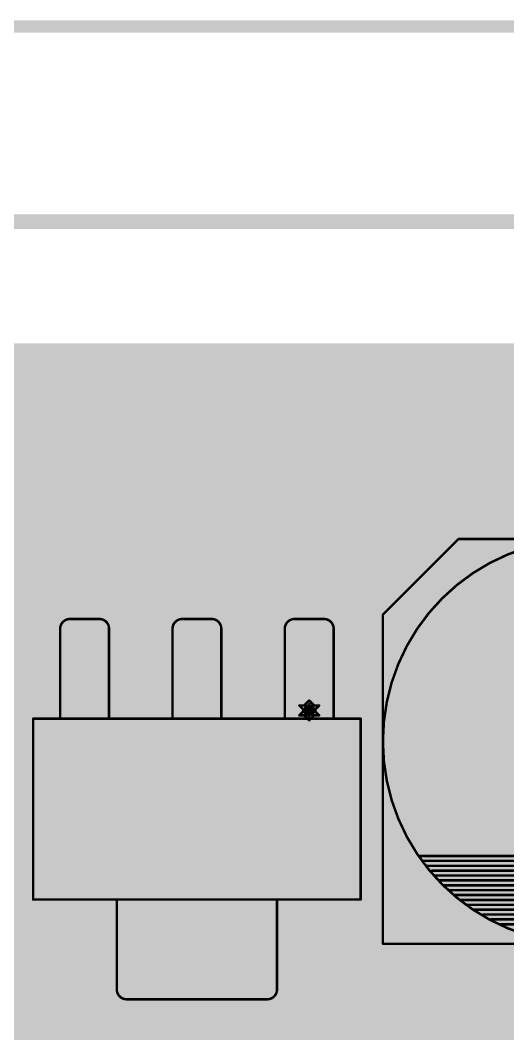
# Model space of a CAD drawing. Header units: millimetres. Extents: x -0.19 to 3.91, y -0.06 to 2.26.
# Drawn here: x 0.532 to 0.925, y 0.919 to 1.737 of the extents above; entities that cross this region are included whole.
import ezdxf

# ---------------------------------------------------------------- set-up
doc = ezdxf.new("R2010")
doc.units = ezdxf.units.MM
doc.layers.get('0').update_dxf_attribs({"linetype": 'CONTINUOUS', "lineweight": 0})
for name, color, linetype, lineweight in [('PCB_KUR_GBL', 10, 'CONTINUOUS', 0), ('PCB_KUR_GD1', 40, 'CONTINUOUS', 0), ('PCB_KUR_GG1', 56, 'CONTINUOUS', 0), ('PCB_KUR_GKO', 130, 'CONTINUOUS', 0), ('PCB_KUR_GM10', 136, 'CONTINUOUS', 0), ('PCB_KUR_GM2', 216, 'CONTINUOUS', 0), ('PCB_KUR_GPT', 8, 'CONTINUOUS', 0), ('PCB_KUR_GTL', 30, 'CONTINUOUS', 0), ('PCB_KUR_GTO', 163, 'CONTINUOUS', 0), ('PCB_KUR_GTP', 254, 'CONTINUOUS', 0), ('PCB_KUR_GTS', 254, 'CONTINUOUS', 0), ('PCB_KUR_TXT', 254, 'CONTINUOUS', 0)]:
    doc.layers.add(name, color=color, linetype=linetype, lineweight=lineweight)

# ---------------------------------------------------------------- blocks, each defined once
blk = doc.blocks.new('ROUND_16')
h = blk.add_hatch(color=256)
edge = h.paths.add_edge_path(flags=0)
edge.add_arc((0, 0), 0.008, 0, 360)
blk = doc.blocks.new('ROUND_25')
h = blk.add_hatch(color=256)
edge = h.paths.add_edge_path(flags=0)
edge.add_arc((0, 0), 0.001, 0, 360)
blk = doc.blocks.new('ROUND_3')
h = blk.add_hatch(color=256)
edge = h.paths.add_edge_path(flags=0)
edge.add_arc((0, 0), 0.0059, 0, 360)
blk = doc.blocks.new('CUSTOM_61')
for points in [[(-0.06098, 0.02429), (-0.05929, 0.02609), (0.06109, 0.02429), (0.05918, 0.02609)], [(-0.05929, 0.02609), (-0.05845, 0.02664), (0.05918, 0.02609), (0.05859, 0.02664)], [(-0.05845, 0.02664), (-0.05643, 0.02798), (0.05859, 0.02664), (0.05627, 0.02798)], [(-0.05643, 0.02798), (-0.0554, 0.02835), (0.05627, 0.02798), (0.05562, 0.02835)], [(-0.0554, 0.02835), (-0.05321, 0.02915), (0.05562, 0.02835), (0.05294, 0.02915)], [(-0.05321, 0.02915), (-0.05167, 0.02933), (0.05294, 0.02915), (0.05233, 0.02933)], [(-0.05167, 0.02933), (-0.0498, 0.02955), (0.05233, 0.02933), (0.0498, 0.02955)], [(-0.06455, 0.0148), (-0.06433, 0.01733), (0.06455, 0.0148), (0.06425, 0.01733)], [(-0.06433, 0.01733), (-0.06407, 0.01821), (0.06425, 0.01733), (0.06415, 0.01821)], [(-0.06407, 0.01821), (-0.06335, 0.02062), (0.06415, 0.01821), (0.06327, 0.02062)], [(-0.06335, 0.02062), (-0.06289, 0.02143), (0.06327, 0.02062), (0.06298, 0.02143)], [(-0.06289, 0.02143), (-0.06164, 0.02359), (0.06298, 0.02143), (0.06155, 0.02359)], [(-0.06164, 0.02359), (-0.06098, 0.02429), (0.06155, 0.02359), (0.06109, 0.02429)], [(-0.06455, 0.01475), (-0.06455, 0.0148), (0.06455, 0.01475), (0.06455, 0.0148)], [(-0.06455, -0.01475), (-0.06455, 0.01475), (0.06455, -0.01475), (0.06455, 0.01475)], [(-0.06455, -0.0148), (-0.06455, -0.01475), (0.06455, -0.0148), (0.06455, -0.01475)], [(-0.06425, -0.01733), (-0.06455, -0.0148), (0.06433, -0.01733), (0.06455, -0.0148)], [(-0.06415, -0.01821), (-0.06425, -0.01733), (0.06407, -0.01821), (0.06433, -0.01733)], [(-0.06327, -0.02062), (-0.06415, -0.01821), (0.06335, -0.02062), (0.06407, -0.01821)], [(-0.06298, -0.02143), (-0.06327, -0.02062), (0.06289, -0.02143), (0.06335, -0.02062)], [(-0.06155, -0.02359), (-0.06298, -0.02143), (0.06164, -0.02359), (0.06289, -0.02143)], [(-0.06109, -0.02429), (-0.06155, -0.02359), (0.06098, -0.02429), (0.06164, -0.02359)], [(-0.05918, -0.02609), (-0.06109, -0.02429), (0.05929, -0.02609), (0.06098, -0.02429)], [(-0.05859, -0.02664), (-0.05918, -0.02609), (0.05845, -0.02664), (0.05929, -0.02609)], [(-0.05627, -0.02798), (-0.05859, -0.02664), (0.05643, -0.02798), (0.05845, -0.02664)], [(-0.05562, -0.02835), (-0.05627, -0.02798), (0.0554, -0.02835), (0.05643, -0.02798)], [(-0.05294, -0.02915), (-0.05562, -0.02835), (0.05321, -0.02915), (0.0554, -0.02835)], [(-0.05233, -0.02933), (-0.05294, -0.02915), (0.05167, -0.02933), (0.05321, -0.02915)], [(-0.0498, -0.02955), (-0.05233, -0.02933), (0.0498, -0.02955), (0.05167, -0.02933)]]:
    blk.add_solid(points)
blk = doc.blocks.new('CUSTOM_62')
for points in [[(-0.01877, 0.02376), (-0.01797, 0.02502), (0.01866, 0.02376), (0.01809, 0.02502)], [(-0.01797, 0.02502), (-0.01727, 0.02612), (0.01809, 0.02502), (0.01714, 0.02612)], [(-0.01727, 0.02612), (-0.01611, 0.02714), (0.01714, 0.02612), (0.01626, 0.02714)], [(-0.01611, 0.02714), (-0.01516, 0.02796), (0.01626, 0.02714), (0.01498, 0.02796)], [(-0.01516, 0.02796), (-0.01367, 0.02865), (0.01498, 0.02796), (0.0139, 0.02865)], [(-0.01367, 0.02865), (-0.01262, 0.02914), (0.0139, 0.02865), (0.01227, 0.02914)], [(-0.01262, 0.02914), (-0.01054, 0.02945), (0.01227, 0.02914), (0.01122, 0.02945)], [(-0.01054, 0.02945), (-0.00985, 0.02955), (0.01122, 0.02945), (0.00985, 0.02955)], [(-0.0197, -0.0197), (-0.0197, 0.0197), (0.0197, -0.0197), (0.0197, 0.0197)], [(-0.01965, 0.0197), (-0.01955, 0.02107), (0.01965, 0.0197), (0.01945, 0.02107)], [(-0.01955, 0.02107), (-0.01915, 0.02247), (0.01945, 0.02107), (0.01925, 0.02247)], [(-0.01915, 0.02247), (-0.01877, 0.02376), (0.01925, 0.02247), (0.01866, 0.02376)], [(-0.01945, -0.02107), (-0.01965, -0.0197), (0.01955, -0.02107), (0.01965, -0.0197)], [(-0.01925, -0.02247), (-0.01945, -0.02107), (0.01915, -0.02247), (0.01955, -0.02107)], [(-0.01866, -0.02376), (-0.01925, -0.02247), (0.01877, -0.02376), (0.01915, -0.02247)], [(-0.01809, -0.02502), (-0.01866, -0.02376), (0.01797, -0.02502), (0.01877, -0.02376)], [(-0.01714, -0.02612), (-0.01809, -0.02502), (0.01727, -0.02612), (0.01797, -0.02502)], [(-0.01626, -0.02714), (-0.01714, -0.02612), (0.01611, -0.02714), (0.01727, -0.02612)], [(-0.01498, -0.02796), (-0.01626, -0.02714), (0.01516, -0.02796), (0.01611, -0.02714)], [(-0.0139, -0.02865), (-0.01498, -0.02796), (0.01367, -0.02865), (0.01516, -0.02796)], [(-0.01227, -0.02914), (-0.0139, -0.02865), (0.01262, -0.02914), (0.01367, -0.02865)], [(-0.01122, -0.02945), (-0.01227, -0.02914), (0.01054, -0.02945), (0.01262, -0.02914)], [(-0.00985, -0.02955), (-0.01122, -0.02945), (0.00985, -0.02955), (0.01054, -0.02945)]]:
    blk.add_solid(points)
blk = doc.blocks.new('ROUND_27')
h = blk.add_hatch(color=256)
edge = h.paths.add_edge_path(flags=0)
edge.add_arc((0, 0), 0.0075, 0, 360)
blk = doc.blocks.new('CUSTOM_75')
for points in [[(-0.05558, 0.03253), (-0.05365, 0.03315), (0.05589, 0.03253), (0.05322, 0.03315)], [(-0.05365, 0.03315), (-0.05119, 0.03341), (0.05322, 0.03315), (0.05212, 0.03341)], [(-0.05119, 0.03341), (-0.0498, 0.03355), (0.05212, 0.03341), (0.0498, 0.03355)], [(-0.06591, 0.0244), (-0.06494, 0.02569), (0.0658, 0.0244), (0.06506, 0.02569)], [(-0.06494, 0.02569), (-0.06359, 0.0275), (0.06506, 0.02569), (0.06347, 0.0275)], [(-0.06359, 0.0275), (-0.06236, 0.02859), (0.06347, 0.0275), (0.0625, 0.02859)], [(-0.06236, 0.02859), (-0.06069, 0.03006), (0.0625, 0.02859), (0.06053, 0.03006)], [(-0.06069, 0.03006), (-0.05921, 0.03091), (0.06053, 0.03006), (0.0594, 0.03091)], [(-0.05921, 0.03091), (-0.05733, 0.03197), (0.0594, 0.03091), (0.0571, 0.03197)], [(-0.05733, 0.03197), (-0.05558, 0.03253), (0.0571, 0.03197), (0.05589, 0.03253)], [(-0.06855, 0.0148), (-0.06841, 0.01712), (0.06855, 0.0148), (0.06831, 0.01712)], [(-0.06841, 0.01712), (-0.06805, 0.01865), (0.06831, 0.01712), (0.06815, 0.01865)], [(-0.06805, 0.01865), (-0.06753, 0.02089), (0.06815, 0.01865), (0.06743, 0.02089)], [(-0.06753, 0.02089), (-0.06687, 0.02233), (0.06743, 0.02089), (0.06697, 0.02233)], [(-0.06687, 0.02233), (-0.06591, 0.0244), (0.06697, 0.02233), (0.0658, 0.0244)], [(-0.06855, 0.01475), (-0.06855, 0.0148), (0.06855, 0.01475), (0.06855, 0.0148)], [(-0.06855, -0.01475), (-0.06855, 0.01475), (0.06855, -0.01475), (0.06855, 0.01475)], [(-0.06855, -0.0148), (-0.06855, -0.01475), (0.06855, -0.0148), (0.06855, -0.01475)], [(-0.06831, -0.01712), (-0.06855, -0.0148), (0.06841, -0.01712), (0.06855, -0.0148)], [(-0.06815, -0.01865), (-0.06831, -0.01712), (0.06805, -0.01865), (0.06841, -0.01712)], [(-0.06743, -0.02089), (-0.06815, -0.01865), (0.06753, -0.02089), (0.06805, -0.01865)], [(-0.06697, -0.02233), (-0.06743, -0.02089), (0.06687, -0.02233), (0.06753, -0.02089)], [(-0.0658, -0.0244), (-0.06697, -0.02233), (0.06591, -0.0244), (0.06687, -0.02233)], [(-0.06506, -0.02569), (-0.0658, -0.0244), (0.06494, -0.02569), (0.06591, -0.0244)], [(-0.06347, -0.0275), (-0.06506, -0.02569), (0.06359, -0.0275), (0.06494, -0.02569)], [(-0.0625, -0.02859), (-0.06347, -0.0275), (0.06236, -0.02859), (0.06359, -0.0275)], [(-0.06053, -0.03006), (-0.0625, -0.02859), (0.06069, -0.03006), (0.06236, -0.02859)], [(-0.0594, -0.03091), (-0.06053, -0.03006), (0.05921, -0.03091), (0.06069, -0.03006)], [(-0.0571, -0.03197), (-0.0594, -0.03091), (0.05733, -0.03197), (0.05921, -0.03091)], [(-0.05589, -0.03253), (-0.0571, -0.03197), (0.05558, -0.03253), (0.05733, -0.03197)], [(-0.05322, -0.03315), (-0.05589, -0.03253), (0.05365, -0.03315), (0.05558, -0.03253)], [(-0.05212, -0.03341), (-0.05322, -0.03315), (0.05119, -0.03341), (0.05365, -0.03315)], [(-0.0498, -0.03355), (-0.05212, -0.03341), (0.0498, -0.03355), (0.05119, -0.03341)]]:
    blk.add_solid(points)
blk = doc.blocks.new('CUSTOM_76')
for points in [[(-0.01451, 0.03262), (-0.01315, 0.03314), (0.01479, 0.03262), (0.01274, 0.03314)], [(-0.01315, 0.03314), (-0.01076, 0.03344), (0.01274, 0.03314), (0.01157, 0.03344)], [(-0.01076, 0.03344), (-0.00985, 0.03355), (0.01157, 0.03344), (0.00985, 0.03355)], [(-0.02315, 0.023), (-0.02274, 0.02464), (0.02325, 0.023), (0.02263, 0.02464)], [(-0.02274, 0.02464), (-0.02197, 0.02611), (0.02263, 0.02464), (0.02208, 0.02611)], [(-0.02197, 0.02611), (-0.02119, 0.02758), (0.02208, 0.02611), (0.02107, 0.02758)], [(-0.02119, 0.02758), (-0.02007, 0.02885), (0.02107, 0.02758), (0.0202, 0.02885)], [(-0.02007, 0.02885), (-0.01898, 0.03007), (0.0202, 0.02885), (0.01884, 0.03007)], [(-0.01898, 0.03007), (-0.01755, 0.03106), (0.01884, 0.03007), (0.01772, 0.03106)], [(-0.01755, 0.03106), (-0.01625, 0.03196), (0.01772, 0.03106), (0.01604, 0.03196)], [(-0.01625, 0.03196), (-0.01451, 0.03262), (0.01604, 0.03196), (0.01479, 0.03262)], [(-0.0237, -0.0197), (-0.0237, 0.0197), (0.0237, -0.0197), (0.0237, 0.0197)], [(-0.02365, 0.0197), (-0.02354, 0.02142), (0.02365, 0.0197), (0.02344, 0.02142)], [(-0.02354, 0.02142), (-0.02315, 0.023), (0.02344, 0.02142), (0.02325, 0.023)], [(-0.02344, -0.02142), (-0.02365, -0.0197), (0.02354, -0.02142), (0.02365, -0.0197)], [(-0.02325, -0.023), (-0.02344, -0.02142), (0.02315, -0.023), (0.02354, -0.02142)], [(-0.02263, -0.02464), (-0.02325, -0.023), (0.02274, -0.02464), (0.02315, -0.023)], [(-0.02208, -0.02611), (-0.02263, -0.02464), (0.02197, -0.02611), (0.02274, -0.02464)], [(-0.02107, -0.02758), (-0.02208, -0.02611), (0.02119, -0.02758), (0.02197, -0.02611)], [(-0.0202, -0.02885), (-0.02107, -0.02758), (0.02007, -0.02885), (0.02119, -0.02758)], [(-0.01883, -0.03007), (-0.0202, -0.02885), (0.01898, -0.03007), (0.02007, -0.02885)], [(-0.01772, -0.03106), (-0.01883, -0.03007), (0.01755, -0.03106), (0.01898, -0.03007)], [(-0.01604, -0.03196), (-0.01772, -0.03106), (0.01625, -0.03196), (0.01755, -0.03106)], [(-0.01479, -0.03262), (-0.01604, -0.03196), (0.01451, -0.03262), (0.01625, -0.03196)], [(-0.01274, -0.03314), (-0.01479, -0.03262), (0.01315, -0.03314), (0.01451, -0.03262)], [(-0.01157, -0.03344), (-0.01274, -0.03314), (0.01076, -0.03344), (0.01315, -0.03314)], [(-0.00985, -0.03355), (-0.01157, -0.03344), (0.00985, -0.03355), (0.01076, -0.03344)]]:
    blk.add_solid(points)
blk = doc.blocks.new('ROUND_8')
h = blk.add_hatch(color=256)
edge = h.paths.add_edge_path(flags=0)
edge.add_arc((0, 0), 0.005, 0, 360)

msp = doc.modelspace()

# ---------------------------------------------------------------- linework, layer by layer
at = {"layer": 'PCB_KUR_GBL'}
for points in [[(0.1693, 1.4694), (0.1693, 1.4764), (2.19325, 1.4694), (2.1926, 1.4764)], [(0.37565, 1.4764), (0.582, 1.4764), (2.1926, 1.4764), (0.582, 1.4764)], [(0.16794, 1.4625), (0.1693, 1.4694), (2.1939, 1.4625), (2.19325, 1.4694)], [(0.1666, 1.4557), (0.16794, 1.4625), (2.19598, 1.4557), (2.1939, 1.4625)], [(0.1612, 1.4428), (0.16384, 1.4491), (2.20138, 1.4428), (2.198, 1.4491)], [(0.16384, 1.4491), (0.1666, 1.4557), (2.198, 1.4491), (2.19598, 1.4557)], [(0.15722, 1.4368), (0.1612, 1.4428), (2.2046, 1.4368), (2.20138, 1.4428)], [(0.1535, 1.4312), (0.15722, 1.4368), (2.20916, 1.4312), (2.2046, 1.4368)], [(0.1436, 1.4213), (0.1483, 1.426), (2.21917, 1.4213), (2.2134, 1.426)], [(0.1483, 1.426), (0.1535, 1.4312), (2.2134, 1.426), (2.20916, 1.4312)], [(0.132, 1.4136), (0.13742, 1.4172), (2.23091, 1.4136), (2.2242, 1.4172)], [(0.13742, 1.4172), (0.1436, 1.4213), (2.2242, 1.4172), (2.21917, 1.4213)], [(0.11047, 1.4065), (0.1191, 1.4082), (2.2499, 1.4065), (2.24434, 1.4082)], [(0.1191, 1.4082), (0.12483, 1.4106), (2.24434, 1.4082), (2.2365, 1.4106)], [(0.12483, 1.4106), (0.132, 1.4136), (2.2365, 1.4106), (2.23091, 1.4136)], [(0.0984, 1.4052), (0.0984, 1.4055), (2.2638, 1.4052), (2.26059, 1.4055)], [(0.0984, 1.1995), (0.0984, 1.4052), (2.2638, 1.1995), (2.2638, 1.4052)], [(0.1054, 1.4055), (0.11047, 1.4065), (2.26059, 1.4055), (2.2499, 1.4065)], [(0.0984, 1.1987), (0.0984, 1.1995), (1.1319, 1.1987), (1.136, 1.1995)], [(0.0984, 1.1995), (0.0984, 1.1995), (1.136, 1.1995), (1.884, 1.1995)], [(0.0984, 1.1965), (0.0984, 1.1987), (1.1285, 1.1965), (1.1319, 1.1987)], [(0.0984, 1.1395), (0.0984, 1.1965), (1.0715, 1.1395), (1.1285, 1.1965)], [(0.0984, 1.1361), (0.0984, 1.1395), (1.0693, 1.1361), (1.0715, 1.1395)], [(0.0984, 1.132), (0.0984, 1.1361), (1.0685, 1.132), (1.0693, 1.1361)], [(0.0984, 0.9921), (0.0984, 1.132), (1.0685, 0.9921), (1.0685, 1.132)], [(0.0984, 0.9892), (0.0984, 0.9921), (1.0641, 0.9892), (1.0685, 0.9921)], [(0.0984, 0.9827), (0.0984, 0.9892), (1.0597, 0.9827), (1.0641, 0.9892)], [(0.0984, 0.9749), (0.0984, 0.9827), (1.0582, 0.9749), (1.0597, 0.9827)], [(0.0984, 0.9672), (0.0984, 0.9749), (1.0597, 0.9672), (1.0582, 0.9749)], [(0.0984, 0.9607), (0.0984, 0.9672), (1.0641, 0.9607), (1.0597, 0.9672)], [(0.0984, 0.9576), (0.0984, 0.9607), (1.0687, 0.9576), (1.0641, 0.9607)], [(0.0984, 0.9549), (0.0984, 0.9576), (1.0682, 0.9549), (1.0687, 0.9576)], [(0.0984, 0.9472), (0.0984, 0.9549), (1.0697, 0.9472), (1.0682, 0.9549)], [(0.0984, 0.9407), (0.0984, 0.9472), (1.0741, 0.9407), (1.0697, 0.9472)], [(0.0984, 0.9371), (0.0984, 0.9407), (1.0795, 0.9371), (1.0741, 0.9407)], [(0.0984, 0.9194), (0.0984, 0.9371), (1.0795, 0.9194), (1.0795, 0.9371)], [(0.0984, 0.897), (0.0984, 0.9194), (1.0795, 0.897), (1.0795, 0.9194)]]:
    msp.add_solid(points, dxfattribs=at)
at = {"layer": 'PCB_KUR_GD1', "lineweight": 211, "const_width": 0.002}
for points in [[(0.7654, 1.1882), (0.7614, 1.1842)], [(0.7694, 1.1842), (0.7654, 1.1882)], [(0.7614, 1.1842), (0.7574, 1.1842)], [(0.7574, 1.1842), (0.7614, 1.1802)], [(0.7614, 1.1802), (0.7574, 1.1762)], [(0.7694, 1.1802), (0.7734, 1.1842)], [(0.7734, 1.1842), (0.7694, 1.1842)], [(0.7734, 1.1762), (0.7694, 1.1802)], [(0.7574, 1.1762), (0.7614, 1.1762)], [(0.7614, 1.1762), (0.7654, 1.1722)], [(0.7654, 1.1722), (0.7694, 1.1762)], [(0.7694, 1.1762), (0.7734, 1.1762)]]:
    msp.add_lwpolyline(points, dxfattribs=at)
at = {"layer": 'PCB_KUR_GG1', "lineweight": 211, "const_width": 0.002}
for points in [[(0.7604, 1.1802), (0.7704, 1.1802)], [(0.7654, 1.1752), (0.7654, 1.1852)]]:
    msp.add_lwpolyline(points, dxfattribs=at)
at = {"layer": 'PCB_KUR_GKO', "lineweight": 211, "const_width": 0.0118}
msp.add_lwpolyline([(0, 1.5748), (2.3622, 1.5748)], dxfattribs=at)
at = {"layer": 'PCB_KUR_GM10', "lineweight": 211, "const_width": 0.01}
msp.add_lwpolyline([(0.0984, 1.7323), (1.0441, 1.7323)], dxfattribs=at)
at = {"layer": 'PCB_KUR_GM2', "lineweight": 211, "const_width": 0.002}
for points in [[(0.8248, 1.1552), (0.8248, 1.1552, 1), (1.1516, 1.1552, 1), (0.8248, 1.1552)], [(0.5725, 1.254, 0.410511), (0.5646, 1.2462)], [(0.604, 1.2462, 0.414223), (0.5961, 1.254)], [(0.663, 1.254, 0.41048), (0.6552, 1.2462)], [(0.6945, 1.2462, 0.410478), (0.6867, 1.254)], [(0.7536, 1.254, 0.410511), (0.7457, 1.2462)], [(0.7851, 1.2462, 0.414223), (0.7772, 1.254)], [(0.6103, 0.9548, 0.414227), (0.6182, 0.947)], [(0.7316, 0.947, 0.410478), (0.7394, 0.9548)]]:
    msp.add_lwpolyline(points, format="xyb", dxfattribs=at)
at = {"layer": 'PCB_KUR_GM2', "lineweight": 211}
for points, const_width in [([(0.8248, 1.2575), (0.8858, 1.3186)], 0.002), ([(0.8858, 1.3186), (1.0906, 1.3186)], 0.002), ([(0.5725, 1.254), (0.5961, 1.254)], 0.002), ([(0.663, 1.254), (0.6867, 1.254)], 0.002), ([(0.7536, 1.254), (0.7772, 1.254)], 0.002), ([(0.8248, 0.9918), (0.8248, 1.2575)], 0.002), ([(0.5646, 1.1735), (0.5646, 1.2462)], 0.002), ([(0.604, 1.1735), (0.604, 1.2462)], 0.002), ([(0.6552, 1.1735), (0.6552, 1.2462)], 0.002), ([(0.6945, 1.1735), (0.6945, 1.2462)], 0.002), ([(0.7457, 1.1749), (0.7457, 1.2462)], 0.002), ([(0.7851, 1.1749), (0.7851, 1.2462)], 0.002), ([(0.5428, 1.0275), (0.5428, 1.1735)], 0.002), ([(0.5428, 1.1735), (0.8069, 1.1735)], 0.002), ([(0.8069, 1.0275), (0.8069, 1.1735)], 0.002), ([(0.569, 1.1546), (0.5768, 1.1625)], 0.0118), ([(0.5768, 1.1625), (0.5926, 1.1625)], 0.0118), ([(0.5926, 1.1625), (0.6004, 1.1546)], 0.0118), ([(0.6558, 1.1625), (0.6873, 1.1625)], 0.0118), ([(0.6873, 1.1625), (0.6558, 1.131)], 0.0118), ([(0.7741, 1.1625), (0.7583, 1.1625)], 0.0118), ([(0.7583, 1.1625), (0.7662, 1.1625)], 0.0118), ([(0.7662, 1.1625), (0.7662, 1.1153)], 0.0118), ([(0.569, 1.1468), (0.569, 1.1546)], 0.0118), ([(0.5768, 1.1389), (0.569, 1.1468)], 0.0118), ([(0.569, 1.131), (0.5768, 1.1389)], 0.0118), ([(0.5768, 1.1389), (0.5847, 1.1389)], 0.0118), ([(0.5847, 1.1389), (0.5768, 1.1389)], 0.0118), ([(0.569, 1.1231), (0.569, 1.131)], 0.0118), ([(0.5768, 1.1153), (0.569, 1.1231)], 0.0118), ([(0.6004, 1.1231), (0.5926, 1.1153)], 0.0118), ([(0.6558, 1.131), (0.6558, 1.1231)], 0.0118), ([(0.6558, 1.1231), (0.6636, 1.1153)], 0.0118), ([(0.6794, 1.1153), (0.6873, 1.1231)], 0.0118), ([(0.7662, 1.1153), (0.7741, 1.1231)], 0.0118), ([(0.5926, 1.1153), (0.5768, 1.1153)], 0.0118), ([(0.6636, 1.1153), (0.6794, 1.1153)], 0.0118), ([(0.8543, 1.0627), (1.1221, 1.0627)], 0.002), ([(0.8563, 1.0587), (1.1201, 1.0587)], 0.002), ([(0.8603, 1.0548), (1.1162, 1.0548)], 0.002), ([(0.8642, 1.0508), (1.1122, 1.0508)], 0.002), ([(0.8662, 1.0469), (1.1103, 1.0469)], 0.002), ([(0.8701, 1.043), (1.1063, 1.043)], 0.002), ([(0.874, 1.039), (1.1024, 1.039)], 0.002), ([(0.878, 1.0351), (1.0984, 1.0351)], 0.002), ([(0.8819, 1.0312), (1.0945, 1.0312)], 0.002), ([(0.5428, 1.0275), (0.8069, 1.0275)], 0.002), ([(0.6103, 0.9548), (0.6103, 1.0275)], 0.002), ([(0.7394, 0.9548), (0.7394, 1.0275)], 0.002), ([(0.8878, 1.0272), (1.0886, 1.0272)], 0.002), ([(0.8917, 1.0233), (1.0847, 1.0233)], 0.002), ([(0.8977, 1.0193), (1.0788, 1.0193)], 0.002), ([(0.9055, 1.0154), (1.0709, 1.0154)], 0.002), ([(0.9114, 1.0115), (1.065, 1.0115)], 0.002), ([(0.9193, 1.0075), (1.0571, 1.0075)], 0.002), ([(0.8248, 0.9918), (1.1516, 0.9918)], 0.002), ([(0.6182, 0.947), (0.7316, 0.947)], 0.002)]:
    msp.add_lwpolyline(points, dxfattribs=dict(at, const_width=const_width))
at = {"layer": 'PCB_KUR_GTL', "lineweight": 211, "const_width": 0.015}
msp.add_lwpolyline([(0.7654, 1.1802), (0.7654, 1.2245)], dxfattribs=at)
at = {"layer": 'PCB_KUR_GTL'}
for points in [[(0.1062, 1.1598), (0.1062, 1.365), (0.617, 1.1598), (0.617, 1.365)], [(0.65, 1.2663), (0.65, 1.365), (1.245, 1.2663), (1.245, 1.365)], [(0.65, 1.2646), (0.65, 1.2663), (0.7471, 1.2646), (0.7556, 1.2663)], [(0.65, 1.2663), (0.65, 1.2663), (0.7556, 1.2663), (0.7753, 1.2663)], [(0.65, 1.2598), (0.65, 1.2646), (0.74, 1.2598), (0.7471, 1.2646)], [(0.7837, 1.2646), (0.7753, 1.2663), (1.245, 1.2646), (1.245, 1.2663)], [(0.7909, 1.2598), (0.7837, 1.2646), (1.245, 1.2598), (1.245, 1.2646)], [(0.65, 1.2526), (0.65, 1.2598), (0.7352, 1.2526), (0.74, 1.2598)], [(0.65, 1.2442), (0.65, 1.2526), (0.7335, 1.2442), (0.7352, 1.2526)], [(0.7956, 1.2526), (0.7909, 1.2598), (1.245, 1.2526), (1.245, 1.2598)], [(0.7973, 1.2442), (0.7956, 1.2526), (1.245, 1.2442), (1.245, 1.2526)], [(0.65, 1.2048), (0.65, 1.2442), (0.7335, 1.2048), (0.7335, 1.2442)], [(0.7973, 1.2048), (0.7973, 1.2442), (1.245, 1.2048), (1.245, 1.2442)], [(0.65, 1.1964), (0.65, 1.2048), (0.7352, 1.1964), (0.7335, 1.2048)], [(0.7956, 1.1964), (0.7973, 1.2048), (1.245, 1.1964), (1.245, 1.2048)], [(0.65, 1.1892), (0.65, 1.1964), (0.74, 1.1892), (0.7352, 1.1964)], [(0.7521, 1.1963), (0.75082, 1.1965), (0.7787, 1.1963), (0.77998, 1.1965)], [(0.7533, 1.1958), (0.7521, 1.1963), (0.7775, 1.1958), (0.7787, 1.1963)], [(0.7544, 1.195), (0.7533, 1.1958), (0.7764, 1.195), (0.7775, 1.1958)], [(0.7553, 1.1939), (0.7544, 1.195), (0.7755, 1.1939), (0.7764, 1.195)], [(0.7909, 1.1892), (0.7956, 1.1964), (1.245, 1.1892), (1.245, 1.1964)], [(0.65, 1.1851), (0.65, 1.1892), (0.7462, 1.1851), (0.74, 1.1892)], [(0.7561, 1.1924), (0.7553, 1.1939), (0.7747, 1.1924), (0.7755, 1.1939)], [(0.7568, 1.1906), (0.7561, 1.1924), (0.774, 1.1906), (0.7747, 1.1924)], [(0.7573, 1.1885), (0.7568, 1.1906), (0.7736, 1.1885), (0.774, 1.1906)], [(0.7576, 1.1861), (0.7573, 1.1885), (0.7732, 1.1861), (0.7736, 1.1885)], [(0.7846, 1.1851), (0.7909, 1.1892), (1.245, 1.1851), (1.245, 1.1892)], [(0.65, 1.1802), (0.65, 1.1851), (0.7452, 1.1802), (0.7462, 1.1851)], [(0.65, 1.1725), (0.65, 1.1802), (0.7467, 1.1725), (0.7452, 1.1802)], [(0.7578, 1.1833), (0.7576, 1.1861), (0.773, 1.1833), (0.7732, 1.1861)], [(0.7579, 1.1802), (0.7578, 1.1833), (0.7729, 1.1802), (0.773, 1.1833)], [(0.7841, 1.1725), (0.7856, 1.1802), (1.245, 1.1725), (1.245, 1.1802)], [(0.7856, 1.1802), (0.7846, 1.1851), (1.245, 1.1802), (1.245, 1.1851)], [(0.65, 1.1659), (0.65, 1.1725), (0.7511, 1.1659), (0.7467, 1.1725)], [(0.7797, 1.1659), (0.7841, 1.1725), (1.245, 1.1659), (1.245, 1.1725)], [(0.65, 1.1616), (0.65, 1.1659), (0.7577, 1.1616), (0.7511, 1.1659)], [(0.7731, 1.1616), (0.7797, 1.1659), (1.245, 1.1616), (1.245, 1.1659)], [(0.1569, 1.1587), (0.1516, 1.1598), (0.617, 1.1587), (0.617, 1.1598)], [(0.1587, 1.1576), (0.1569, 1.1587), (0.617, 1.1576), (0.617, 1.1587)], [(0.65, 1.16), (0.65, 1.1616), (0.7654, 1.16), (0.7577, 1.1616)], [(0.65, 1.149), (0.65, 1.16), (1.245, 1.149), (1.245, 1.16)], [(0.7654, 1.16), (0.7731, 1.1616), (1.245, 1.16), (1.245, 1.1616)], [(0.65, 1.1479), (0.65, 1.149), (1.1756, 1.1479), (1.1809, 1.149)], [(0.65, 1.1467), (0.65, 1.1479), (1.1738, 1.1467), (1.1756, 1.1479)]]:
    msp.add_solid(points, dxfattribs=at)
at = {"layer": 'PCB_KUR_GTO', "lineweight": 211, "const_width": 0.0118}
for points in [[(0.604, 1.371), (0.604, 1.311)], [(0.634, 1.371), (0.604, 1.371)], [(0.644, 1.361), (0.634, 1.371)], [(0.664, 1.351), (0.684, 1.371)], [(0.684, 1.371), (0.704, 1.351)], [(0.734, 1.371), (0.724, 1.361)], [(0.734, 1.311), (0.734, 1.371)], [(0.644, 1.321), (0.644, 1.361)], [(0.664, 1.311), (0.664, 1.351)], [(0.704, 1.351), (0.704, 1.311)], [(0.704, 1.341), (0.664, 1.341)], [(0.704, 1.311), (0.704, 1.341)], [(0.634, 1.311), (0.644, 1.321)], [(0.8248, 1.2575), (0.8858, 1.3186)], [(0.8858, 1.3186), (0.9469, 1.3186)], [(0.604, 1.311), (0.634, 1.311)], [(0.724, 1.311), (0.744, 1.311)], [(0.744, 1.311), (0.734, 1.311)], [(0.8248, 0.9918), (0.8248, 1.2575)], [(0.5428, 1.1805), (0.8069, 1.1805)], [(0.5428, 1.0205), (0.5428, 1.1805)], [(0.8069, 1.0205), (0.8069, 1.1805)], [(0.5428, 1.0205), (0.8069, 1.0205)], [(0.8248, 0.9918), (0.9469, 0.9918)]]:
    msp.add_lwpolyline(points, dxfattribs=at)
for points in [[(0.9468, 1.301, 0.755582), (0.9468, 1.0094)], [(0.7551, 1.1546), (0.7551, 1.1546, 1), (0.7747, 1.1546, 1), (0.7551, 1.1546)]]:
    msp.add_lwpolyline(points, format="xyb", dxfattribs=at)

# ---------------------------------------------------------------- block references
at = {"layer": 'PCB_KUR_GBL'}
msp.add_blockref('ROUND_16', (0.7654, 1.1802), dxfattribs=at)
at = {"layer": 'PCB_KUR_GD1'}
for p in [(0.7654, 1.1882), (0.7574, 1.1842), (0.7614, 1.1842), (0.7614, 1.1802), (0.7694, 1.1842), (0.7694, 1.1802), (0.7734, 1.1842), (0.7574, 1.1762), (0.7614, 1.1762), (0.7654, 1.1722), (0.7654, 1.1722), (0.7694, 1.1762), (0.7734, 1.1762)]:
    msp.add_blockref('ROUND_25', p, dxfattribs=at)
at = {"layer": 'PCB_KUR_GG1'}
for p in [(0.7604, 1.1802), (0.7654, 1.1852), (0.7704, 1.1802), (0.7654, 1.1752)]:
    msp.add_blockref('ROUND_25', p, dxfattribs=at)
at = {"layer": 'PCB_KUR_GM2'}
for name, p in [('ROUND_25', (0.8858, 1.3186)), ('ROUND_25', (0.8858, 1.3186)), ('ROUND_25', (0.5725, 1.254)), ('ROUND_25', (0.5725, 1.254)), ('ROUND_25', (0.5961, 1.254)), ('ROUND_25', (0.5961, 1.254)), ('ROUND_25', (0.663, 1.254)), ('ROUND_25', (0.663, 1.254)), ('ROUND_25', (0.6867, 1.254)), ('ROUND_25', (0.6867, 1.254)), ('ROUND_25', (0.7536, 1.254)), ('ROUND_25', (0.7536, 1.254)), ('ROUND_25', (0.7772, 1.254)), ('ROUND_25', (0.7772, 1.254)), ('ROUND_25', (0.8248, 1.2575)), ('ROUND_25', (0.8248, 1.2575)), ('ROUND_25', (0.5646, 1.2462)), ('ROUND_25', (0.5646, 1.2462)), ('ROUND_25', (0.604, 1.2462)), ('ROUND_25', (0.604, 1.2462)), ('ROUND_25', (0.6552, 1.2462)), ('ROUND_25', (0.6552, 1.2462)), ('ROUND_25', (0.6945, 1.2462)), ('ROUND_25', (0.6945, 1.2462)), ('ROUND_25', (0.7457, 1.2462)), ('ROUND_25', (0.7457, 1.2462)), ('ROUND_25', (0.7851, 1.2462)), ('ROUND_25', (0.7851, 1.2462)), ('ROUND_25', (0.5428, 1.1735)), ('ROUND_25', (0.5428, 1.1735)), ('ROUND_25', (0.5646, 1.1735)), ('ROUND_25', (0.604, 1.1735)), ('ROUND_25', (0.6552, 1.1735)), ('ROUND_25', (0.6945, 1.1735)), ('ROUND_25', (0.7457, 1.1749)), ('ROUND_25', (0.7851, 1.1749)), ('ROUND_25', (0.8069, 1.1735)), ('ROUND_25', (0.8069, 1.1735)), ('ROUND_3', (0.5768, 1.1625)), ('ROUND_3', (0.5926, 1.1625)), ('ROUND_3', (0.6558, 1.1625)), ('ROUND_3', (0.6873, 1.1625)), ('ROUND_3', (0.7583, 1.1625)), ('ROUND_3', (0.7662, 1.1625)), ('ROUND_3', (0.7741, 1.1625)), ('ROUND_3', (0.569, 1.1546)), ('ROUND_3', (0.6004, 1.1546)), ('ROUND_3', (0.569, 1.1468)), ('ROUND_3', (0.5768, 1.1389)), ('ROUND_3', (0.5768, 1.1389)), ('ROUND_3', (0.5847, 1.1389)), ('ROUND_3', (0.569, 1.131)), ('ROUND_3', (0.569, 1.1231)), ('ROUND_3', (0.6004, 1.1231)), ('ROUND_3', (0.6558, 1.131)), ('ROUND_3', (0.6558, 1.1231)), ('ROUND_3', (0.6873, 1.1231)), ('ROUND_3', (0.7741, 1.1231)), ('ROUND_3', (0.5768, 1.1153)), ('ROUND_3', (0.5926, 1.1153)), ('ROUND_3', (0.6636, 1.1153)), ('ROUND_3', (0.6794, 1.1153)), ('ROUND_3', (0.7662, 1.1153)), ('ROUND_25', (0.8543, 1.0627)), ('ROUND_25', (0.8563, 1.0587)), ('ROUND_25', (0.8603, 1.0548)), ('ROUND_25', (0.8642, 1.0508)), ('ROUND_25', (0.8662, 1.0469)), ('ROUND_25', (0.8701, 1.043)), ('ROUND_25', (0.874, 1.039)), ('ROUND_25', (0.878, 1.0351)), ('ROUND_25', (0.8819, 1.0312)), ('ROUND_25', (0.5428, 1.0275)), ('ROUND_25', (0.5428, 1.0275)), ('ROUND_25', (0.6103, 1.0275)), ('ROUND_25', (0.7394, 1.0275)), ('ROUND_25', (0.8069, 1.0275)), ('ROUND_25', (0.8069, 1.0275)), ('ROUND_25', (0.8878, 1.0272)), ('ROUND_25', (0.8917, 1.0233)), ('ROUND_25', (0.8977, 1.0193)), ('ROUND_25', (0.9055, 1.0154)), ('ROUND_25', (0.9114, 1.0115)), ('ROUND_25', (0.9193, 1.0075)), ('ROUND_25', (0.8248, 0.9918)), ('ROUND_25', (0.8248, 0.9918)), ('ROUND_25', (0.6103, 0.9548)), ('ROUND_25', (0.6103, 0.9548)), ('ROUND_25', (0.7394, 0.9548)), ('ROUND_25', (0.7394, 0.9548)), ('ROUND_25', (0.6182, 0.947)), ('ROUND_25', (0.6182, 0.947)), ('ROUND_25', (0.7316, 0.947)), ('ROUND_25', (0.7316, 0.947))]:
    msp.add_blockref(name, p, dxfattribs=at)
at = {"layer": 'PCB_KUR_GPT'}
for name, p in [('CUSTOM_62', (0.5843, 1.2245)), ('CUSTOM_62', (0.6749, 1.2245)), ('CUSTOM_62', (0.7654, 1.2245)), ('CUSTOM_61', (0.6749, 0.9765))]:
    msp.add_blockref(name, p, dxfattribs=at)
at = {"layer": 'PCB_KUR_GTL'}
for name, p in [('CUSTOM_62', (0.5843, 1.2245)), ('CUSTOM_62', (0.6749, 1.2245)), ('CUSTOM_62', (0.7654, 1.2245)), ('ROUND_27', (0.7654, 1.2245)), ('ROUND_16', (0.7654, 1.1802)), ('ROUND_27', (0.7654, 1.1802)), ('CUSTOM_61', (0.6749, 0.9765))]:
    msp.add_blockref(name, p, dxfattribs=at)
at = {"layer": 'PCB_KUR_GTO'}
for p in [(0.604, 1.371), (0.604, 1.371), (0.634, 1.371), (0.684, 1.371), (0.734, 1.371), (0.644, 1.361), (0.724, 1.361), (0.664, 1.351), (0.704, 1.351), (0.664, 1.341), (0.704, 1.341), (0.644, 1.321), (0.8858, 1.3186), (0.8858, 1.3186), (0.604, 1.311), (0.634, 1.311), (0.664, 1.311), (0.704, 1.311), (0.724, 1.311), (0.734, 1.311), (0.744, 1.311), (0.8248, 1.2575), (0.8248, 1.2575), (0.5428, 1.1805), (0.5428, 1.1805), (0.8069, 1.1805), (0.8069, 1.1805), (0.5428, 1.0205), (0.5428, 1.0205), (0.8069, 1.0205), (0.8248, 0.9918), (0.8248, 0.9918)]:
    msp.add_blockref('ROUND_3', p, dxfattribs=at)
at = {"layer": 'PCB_KUR_GTP'}
for name, p in [('CUSTOM_62', (0.5843, 1.2245)), ('CUSTOM_62', (0.6749, 1.2245)), ('CUSTOM_62', (0.7654, 1.2245)), ('CUSTOM_61', (0.6749, 0.9765))]:
    msp.add_blockref(name, p, dxfattribs=at)
at = {"layer": 'PCB_KUR_GTS'}
for name, p in [('CUSTOM_76', (0.5843, 1.2245)), ('CUSTOM_76', (0.6749, 1.2245)), ('CUSTOM_76', (0.7654, 1.2245)), ('CUSTOM_75', (0.6749, 0.9765))]:
    msp.add_blockref(name, p, dxfattribs=at)
at = {"layer": 'PCB_KUR_TXT'}
msp.add_blockref('ROUND_8', (0.7654, 1.1802), dxfattribs=at)

doc.saveas('drawing.dxf')
